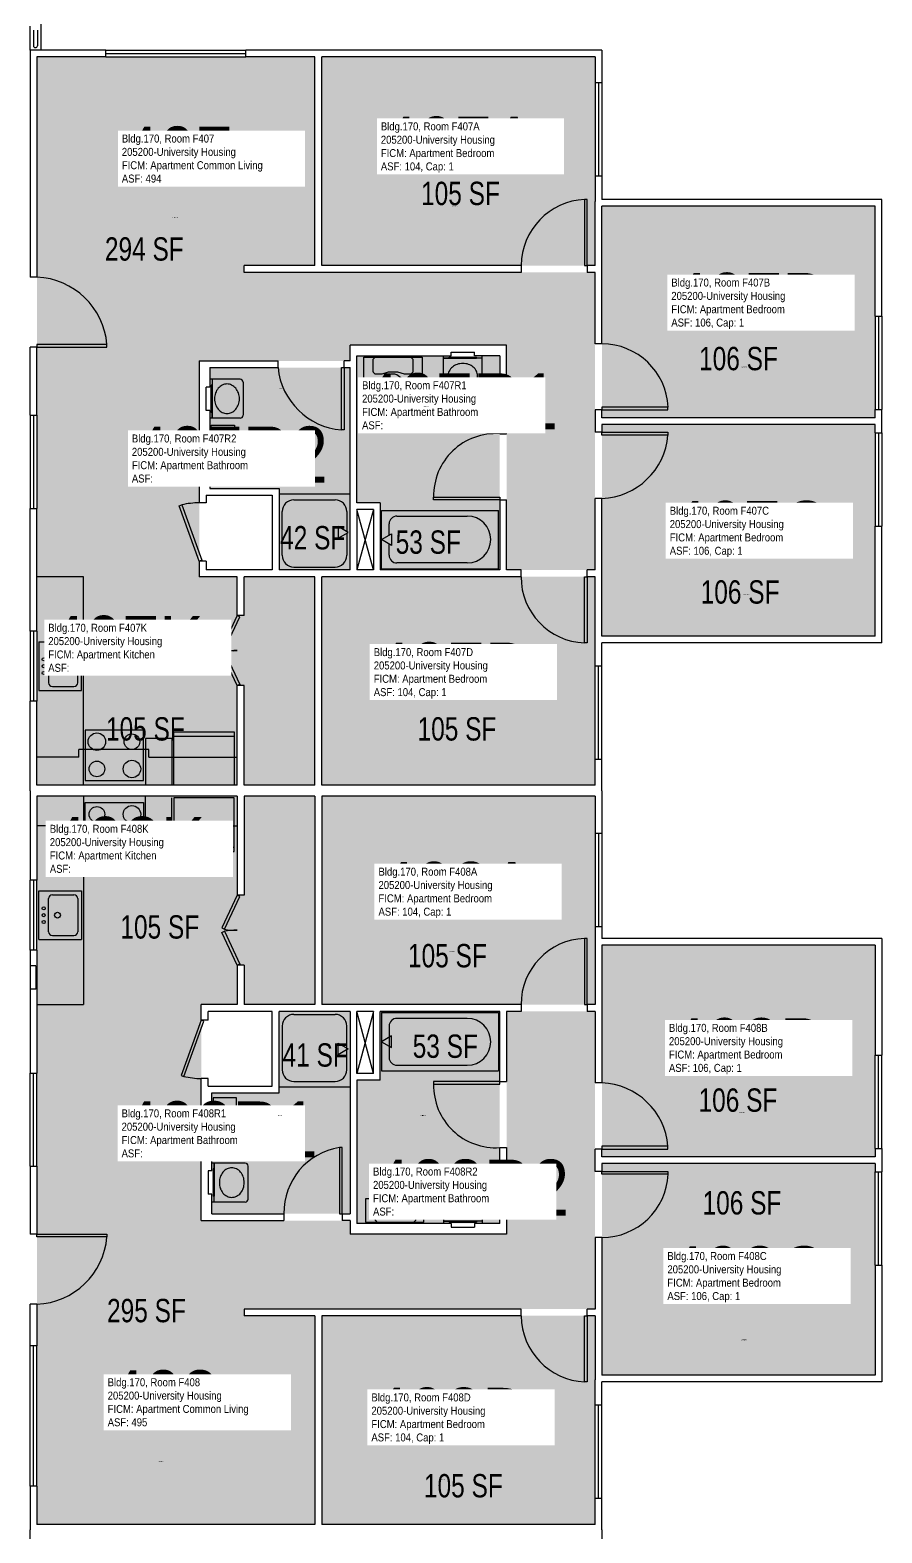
# Model space of a CAD drawing. Header units: inches. Extents: x -98 to 1184, y -183 to 3122.
# Drawn here: x 446 to 884, y 758 to 1531 of the extents above; entities that cross this region are included whole.
import ezdxf
from ezdxf.enums import TextEntityAlignment as Align

# ---------------------------------------------------------------- set-up
doc = ezdxf.new("R2010")
doc.units = ezdxf.units.IN
doc.header["$LTSCALE"] = 10
doc.header["$MEASUREMENT"] = 0
for name, color, linetype in [('A-DOOR', 2, 'CONTINUOUS'), ('A-FLOR', 3, 'CONTINUOUS'), ('A-GLAZ', 1, 'CONTINUOUS'), ('A-IDEN-RNUM', 7, 'CONTINUOUS'), ('A-IDEN-SNUM', 4, 'CONTINUOUS'), ('A-IDEN-VNUM', 4, 'CONTINUOUS'), ('A-WALL', 5, 'CONTINUOUS'), ('AREA-TEXT', 3, 'CONTINUOUS'), ('P-SANR-FIXT', 2, 'CONTINUOUS'), ('Rooms-Category-Color', 7, 'CONTINUOUS'), ('Rooms-College-Color', 7, 'CONTINUOUS'), ('Rooms-Department-Color', 7, 'CONTINUOUS'), ('Rooms-Division-Color', 7, 'CONTINUOUS'), ('Rooms-Information', 7, 'CONTINUOUS')]:
    doc.layers.add(name, color=color, linetype=linetype)
doc.styles.add('CP_AREA', font='arial.ttf', dxfattribs={"height": 15})
doc.styles.add('CP_ROOMSNUMBER', font='arial.ttf', dxfattribs={"height": 1})
doc.styles.add('CP_ROOMVNUMBER', font='arial.ttf', dxfattribs={"width": 0.85, "height": 0.075})

msp = doc.modelspace()

# ---------------------------------------------------------------- hatches: boundary and pattern name
at = {"layer": 'Rooms-Category-Color', "true_color": 0x728ef3}
for points in [[(736.58, 1253.5), (736.58, 1406.5), (556.08, 1406.5), (556.08, 1410), (592.58, 1410), (592.58, 1517.25), (449.58, 1517.25), (449.58, 1250), (533.08, 1250), (533.08, 1361), (610.58, 1361), (610.58, 1369), (691.08, 1369), (691.08, 1253.5)], [(596.08, 1410), (596.08, 1517.25), (736.58, 1517.25), (736.58, 1410)], [(740.08, 1440.5), (740.08, 1331.75), (880.58, 1331.75), (880.58, 1440.5)], [(687.58, 1253.5), (687.58, 1363.5), (614.08, 1363.5), (614.08, 1288), (626.08, 1288), (626.08, 1253.5)], [(610.58, 1253.5), (610.58, 1357.5), (538.58, 1357.5), (538.58, 1295.37), (574.08, 1295.38), (574.08, 1253.5)], [(740.08, 1328.25), (740.08, 1219.5), (880.58, 1219.5), (880.58, 1328.25)], [(592.58, 1142.75), (592.58, 1250), (556.08, 1250), (556.08, 1230), (552.58, 1230), (552.58, 1250), (449.58, 1250), (449.58, 1142.75), (552.58, 1142.75), (552.58, 1194), (556.08, 1194), (556.08, 1142.75)], [(736.58, 1250), (736.58, 1142.75), (596.08, 1142.75), (596.08, 1250)], [(592.58, 1137.25), (592.58, 1030), (556.08, 1030), (556.08, 1050.25), (552.58, 1050.25), (552.58, 1030), (449.58, 1030), (449.58, 1137.25), (552.58, 1137.25), (552.58, 1086.25), (556.08, 1086.25), (556.08, 1137.25)], [(736.59, 1030), (736.59, 1137.25), (596.09, 1137.25), (596.09, 1030)], [(740.09, 951.75), (740.09, 1060.5), (880.59, 1060.5), (880.59, 951.75)], [(736.58, 1026.5), (736.58, 873.5), (556.08, 873.5), (556.08, 870), (592.58, 870), (592.58, 762.75), (449.58, 762.75), (449.58, 1030), (534.08, 1030), (534.08, 919), (610.58, 919), (610.58, 912), (691.08, 912), (691.08, 1026.5)], [(610.58, 1026.5), (610.58, 922.5), (539.58, 922.5), (539.58, 984.62), (574.08, 984.62), (574.08, 1026.5)], [(687.58, 1026.5), (687.58, 917.62), (614.08, 917.5), (614.08, 991.13), (626.08, 991.12), (626.08, 1026.5)], [(740.09, 839.5), (740.09, 948.25), (880.59, 948.25), (880.59, 839.5)], [(596.09, 870), (596.09, 762.75), (736.59, 762.75), (736.59, 870)]]:
    msp.add_hatch(color=171, dxfattribs=at).paths.add_polyline_path(points)
at = {"layer": 'Rooms-College-Color', "true_color": 0xadadad}
for points in [[(736.58, 1253.5), (736.58, 1406.5), (556.08, 1406.5), (556.08, 1410), (592.58, 1410), (592.58, 1517.25), (449.58, 1517.25), (449.58, 1250), (533.08, 1250), (533.08, 1361), (610.58, 1361), (610.58, 1369), (691.08, 1369), (691.08, 1253.5)], [(596.08, 1410), (596.08, 1517.25), (736.58, 1517.25), (736.58, 1410)], [(740.08, 1440.5), (740.08, 1331.75), (880.58, 1331.75), (880.58, 1440.5)], [(687.58, 1253.5), (687.58, 1363.5), (614.08, 1363.5), (614.08, 1288), (626.08, 1288), (626.08, 1253.5)], [(610.58, 1253.5), (610.58, 1357.5), (538.58, 1357.5), (538.58, 1295.37), (574.08, 1295.38), (574.08, 1253.5)], [(740.08, 1328.25), (740.08, 1219.5), (880.58, 1219.5), (880.58, 1328.25)], [(592.58, 1142.75), (592.58, 1250), (556.08, 1250), (556.08, 1230), (552.58, 1230), (552.58, 1250), (449.58, 1250), (449.58, 1142.75), (552.58, 1142.75), (552.58, 1194), (556.08, 1194), (556.08, 1142.75)], [(736.58, 1250), (736.58, 1142.75), (596.08, 1142.75), (596.08, 1250)], [(592.58, 1137.25), (592.58, 1030), (556.08, 1030), (556.08, 1050.25), (552.58, 1050.25), (552.58, 1030), (449.58, 1030), (449.58, 1137.25), (552.58, 1137.25), (552.58, 1086.25), (556.08, 1086.25), (556.08, 1137.25)], [(736.59, 1030), (736.59, 1137.25), (596.09, 1137.25), (596.09, 1030)], [(740.09, 951.75), (740.09, 1060.5), (880.59, 1060.5), (880.59, 951.75)], [(736.58, 1026.5), (736.58, 873.5), (556.08, 873.5), (556.08, 870), (592.58, 870), (592.58, 762.75), (449.58, 762.75), (449.58, 1030), (534.08, 1030), (534.08, 919), (610.58, 919), (610.58, 912), (691.08, 912), (691.08, 1026.5)], [(610.58, 1026.5), (610.58, 922.5), (539.58, 922.5), (539.58, 984.62), (574.08, 984.62), (574.08, 1026.5)], [(687.58, 1026.5), (687.58, 917.62), (614.08, 917.5), (614.08, 991.13), (626.08, 991.12), (626.08, 1026.5)], [(740.09, 839.5), (740.09, 948.25), (880.59, 948.25), (880.59, 839.5)], [(596.09, 870), (596.09, 762.75), (736.59, 762.75), (736.59, 870)]]:
    msp.add_hatch(color=253, dxfattribs=at).paths.add_polyline_path(points)
at = {"layer": 'Rooms-Department-Color', "true_color": 0x604aed}
for points in [[(736.58, 1253.5), (736.58, 1406.5), (556.08, 1406.5), (556.08, 1410), (592.58, 1410), (592.58, 1517.25), (449.58, 1517.25), (449.58, 1250), (533.08, 1250), (533.08, 1361), (610.58, 1361), (610.58, 1369), (691.08, 1369), (691.08, 1253.5)], [(596.08, 1410), (596.08, 1517.25), (736.58, 1517.25), (736.58, 1410)], [(740.08, 1440.5), (740.08, 1331.75), (880.58, 1331.75), (880.58, 1440.5)], [(687.58, 1253.5), (687.58, 1363.5), (614.08, 1363.5), (614.08, 1288), (626.08, 1288), (626.08, 1253.5)], [(610.58, 1253.5), (610.58, 1357.5), (538.58, 1357.5), (538.58, 1295.37), (574.08, 1295.38), (574.08, 1253.5)], [(740.08, 1328.25), (740.08, 1219.5), (880.58, 1219.5), (880.58, 1328.25)], [(592.58, 1142.75), (592.58, 1250), (556.08, 1250), (556.08, 1230), (552.58, 1230), (552.58, 1250), (449.58, 1250), (449.58, 1142.75), (552.58, 1142.75), (552.58, 1194), (556.08, 1194), (556.08, 1142.75)], [(736.58, 1250), (736.58, 1142.75), (596.08, 1142.75), (596.08, 1250)], [(592.58, 1137.25), (592.58, 1030), (556.08, 1030), (556.08, 1050.25), (552.58, 1050.25), (552.58, 1030), (449.58, 1030), (449.58, 1137.25), (552.58, 1137.25), (552.58, 1086.25), (556.08, 1086.25), (556.08, 1137.25)], [(736.59, 1030), (736.59, 1137.25), (596.09, 1137.25), (596.09, 1030)], [(740.09, 951.75), (740.09, 1060.5), (880.59, 1060.5), (880.59, 951.75)], [(736.58, 1026.5), (736.58, 873.5), (556.08, 873.5), (556.08, 870), (592.58, 870), (592.58, 762.75), (449.58, 762.75), (449.58, 1030), (534.08, 1030), (534.08, 919), (610.58, 919), (610.58, 912), (691.08, 912), (691.08, 1026.5)], [(610.58, 1026.5), (610.58, 922.5), (539.58, 922.5), (539.58, 984.62), (574.08, 984.62), (574.08, 1026.5)], [(687.58, 1026.5), (687.58, 917.62), (614.08, 917.5), (614.08, 991.13), (626.08, 991.12), (626.08, 1026.5)], [(740.09, 839.5), (740.09, 948.25), (880.59, 948.25), (880.59, 839.5)], [(596.09, 870), (596.09, 762.75), (736.59, 762.75), (736.59, 870)]]:
    msp.add_hatch(color=173, dxfattribs=at).paths.add_polyline_path(points)
at = {"layer": 'Rooms-Division-Color', "true_color": 0x604aed}
for points in [[(736.58, 1253.5), (736.58, 1406.5), (556.08, 1406.5), (556.08, 1410), (592.58, 1410), (592.58, 1517.25), (449.58, 1517.25), (449.58, 1250), (533.08, 1250), (533.08, 1361), (610.58, 1361), (610.58, 1369), (691.08, 1369), (691.08, 1253.5)], [(596.08, 1410), (596.08, 1517.25), (736.58, 1517.25), (736.58, 1410)], [(740.08, 1440.5), (740.08, 1331.75), (880.58, 1331.75), (880.58, 1440.5)], [(687.58, 1253.5), (687.58, 1363.5), (614.08, 1363.5), (614.08, 1288), (626.08, 1288), (626.08, 1253.5)], [(610.58, 1253.5), (610.58, 1357.5), (538.58, 1357.5), (538.58, 1295.37), (574.08, 1295.38), (574.08, 1253.5)], [(740.08, 1328.25), (740.08, 1219.5), (880.58, 1219.5), (880.58, 1328.25)], [(592.58, 1142.75), (592.58, 1250), (556.08, 1250), (556.08, 1230), (552.58, 1230), (552.58, 1250), (449.58, 1250), (449.58, 1142.75), (552.58, 1142.75), (552.58, 1194), (556.08, 1194), (556.08, 1142.75)], [(736.58, 1250), (736.58, 1142.75), (596.08, 1142.75), (596.08, 1250)], [(592.58, 1137.25), (592.58, 1030), (556.08, 1030), (556.08, 1050.25), (552.58, 1050.25), (552.58, 1030), (449.58, 1030), (449.58, 1137.25), (552.58, 1137.25), (552.58, 1086.25), (556.08, 1086.25), (556.08, 1137.25)], [(736.59, 1030), (736.59, 1137.25), (596.09, 1137.25), (596.09, 1030)], [(740.09, 951.75), (740.09, 1060.5), (880.59, 1060.5), (880.59, 951.75)], [(736.58, 1026.5), (736.58, 873.5), (556.08, 873.5), (556.08, 870), (592.58, 870), (592.58, 762.75), (449.58, 762.75), (449.58, 1030), (534.08, 1030), (534.08, 919), (610.58, 919), (610.58, 912), (691.08, 912), (691.08, 1026.5)], [(610.58, 1026.5), (610.58, 922.5), (539.58, 922.5), (539.58, 984.62), (574.08, 984.62), (574.08, 1026.5)], [(687.58, 1026.5), (687.58, 917.62), (614.08, 917.5), (614.08, 991.13), (626.08, 991.12), (626.08, 1026.5)], [(740.09, 839.5), (740.09, 948.25), (880.59, 948.25), (880.59, 839.5)], [(596.09, 870), (596.09, 762.75), (736.59, 762.75), (736.59, 870)]]:
    msp.add_hatch(color=173, dxfattribs=at).paths.add_polyline_path(points)

# ---------------------------------------------------------------- linework, layer by layer
at = {"layer": 'A-DOOR'}
for p, q in [((731.16, 1444), (731.16, 1410)), ((732.58, 1444), (731.16, 1444)), ((732.58, 1410), (732.58, 1444)), ((731.16, 1410), (732.58, 1410)), ((485.58, 1369.42), (449.58, 1369.42)), ((449.58, 1369.42), (449.58, 1368)), ((449.58, 1368), (485.58, 1368)), ((485.58, 1368), (485.58, 1369.42)), ((606.16, 1325.5), (606.16, 1357.5)), ((606.16, 1357.5), (607.58, 1357.5)), ((607.58, 1357.5), (607.58, 1325.5)), ((774.08, 1337.17), (740.08, 1337.17)), ((740.08, 1337.17), (740.08, 1335.75)), ((774.08, 1335.75), (774.08, 1337.17)), ((740.08, 1335.75), (774.08, 1335.75)), ((607.58, 1325.5), (606.16, 1325.5)), ((740.08, 1324.25), (774.08, 1324.25)), ((740.08, 1322.83), (740.08, 1324.25)), ((774.08, 1322.83), (740.08, 1322.83)), ((774.08, 1324.25), (774.08, 1322.83)), ((653.58, 1290.92), (687.58, 1290.92)), ((653.58, 1289.5), (653.58, 1290.92)), ((687.58, 1290.92), (687.58, 1289.5)), ((522.78, 1286.48), (524.11, 1286.96)), ((533.08, 1258), (522.78, 1286.48)), ((524.11, 1286.96), (534.41, 1258.48)), ((687.58, 1289.5), (653.58, 1289.5)), ((534.41, 1258.48), (533.08, 1258)), ((731.16, 1216), (731.16, 1250)), ((731.16, 1250), (732.58, 1250)), ((732.58, 1250), (732.58, 1216)), ((552.58, 1230), (544.7, 1213.15)), ((545.98, 1212.56), (553.86, 1229.4)), ((553.86, 1229.4), (552.58, 1230)), ((544.7, 1213.15), (545.98, 1212.56)), ((732.58, 1216), (731.16, 1216)), ((544.7, 1210.85), (545.98, 1211.45)), ((552.58, 1194), (544.7, 1210.85)), ((545.98, 1211.45), (553.86, 1194.6)), ((553.86, 1194.6), (552.58, 1194)), ((552.58, 1086.25), (544.7, 1069.4)), ((545.98, 1068.81), (553.86, 1085.65)), ((553.86, 1085.65), (552.58, 1086.25)), ((544.7, 1069.4), (545.98, 1068.81)), ((544.7, 1067.1), (545.98, 1067.7)), ((552.58, 1050.25), (544.7, 1067.1)), ((545.98, 1067.7), (553.86, 1050.85)), ((731.16, 1064), (731.16, 1030)), ((732.58, 1064), (731.16, 1064)), ((732.58, 1030), (732.58, 1064)), ((553.86, 1050.85), (552.58, 1050.25)), ((731.16, 1030), (732.58, 1030)), ((534.08, 1022), (523.78, 993.52)), ((525.11, 993.04), (535.41, 1021.52)), ((535.41, 1021.52), (534.08, 1022)), ((523.78, 993.52), (525.11, 993.04)), ((653.58, 990.5), (653.58, 989.08)), ((687.58, 990.5), (653.58, 990.5)), ((653.58, 989.08), (687.58, 989.08)), ((687.58, 989.08), (687.58, 990.5)), ((605.16, 956.5), (605.16, 922.5)), ((606.58, 956.5), (605.16, 956.5)), ((606.58, 922.5), (606.58, 956.5)), ((774.08, 957.17), (740.08, 957.17)), ((740.08, 957.17), (740.08, 955.75)), ((740.08, 955.75), (774.08, 955.75)), ((774.08, 955.75), (774.08, 957.17)), ((740.08, 944.25), (774.08, 944.25)), ((740.08, 942.83), (740.08, 944.25)), ((774.08, 942.83), (740.08, 942.83)), ((774.08, 944.25), (774.08, 942.83)), ((605.16, 922.5), (606.58, 922.5)), ((449.58, 912), (485.58, 912)), ((449.58, 910.58), (449.58, 912)), ((485.58, 912), (485.58, 910.58)), ((485.58, 910.58), (449.58, 910.58)), ((731.16, 836), (731.16, 870)), ((731.16, 870), (732.58, 870)), ((732.58, 870), (732.58, 836)), ((732.58, 836), (731.16, 836))]:
    msp.add_line(p, q, dxfattribs=at)
for centre, radius, start, end in [((732.96, 1409.67), 34.38, 92.99623, 179.44152), ((448.1, 1366.43), 37.6, 4.55195, 87.74769), ((740.13, 1335.77), 33.98, 2.35506, 90.08269), ((608.96, 1360.94), 35.55, 185.55223, 265.48276), ((685.45, 1291.69), 31.88, 86.17917, 181.38308), ((738.76, 1325.66), 35.43, 272.13458, 355.42767), ((534, 1241.47), 46.56, 91.13665, 102.26972), ((732.34, 1249.75), 33.77, 179.56724, 267.99501), ((551.41, 1237.67), 25.7, 257.79511, 272.60034), ((551.41, 1186.33), 25.7, 87.39966, 102.20489), ((551.41, 1093.92), 25.7, 257.79511, 272.60034), ((551.41, 1042.58), 25.7, 87.39966, 102.20489), ((732.34, 1030.26), 33.77, 92.00499, 180.43276), ((535, 1038.54), 46.56, 257.73028, 268.86335), ((685.45, 988.31), 31.88, 178.61692, 273.82083), ((738.76, 954.34), 35.43, 4.57233, 87.86542), ((610.43, 923.06), 33.85, 98.94866, 180.94473), ((740.13, 944.23), 33.98, 269.91731, 357.64494), ((448.1, 913.57), 37.6, 272.25231, 355.44805), ((732.96, 870.34), 34.38, 180.55848, 267.00377)]:
    msp.add_arc(centre, radius, start, end, dxfattribs=at)
at = {"layer": 'A-FLOR'}
for p, q in [((447.83, 1531.07), (447.83, 1523.04)), ((449.83, 1531.07), (449.83, 1523.04)), ((622.58, 1284.5), (614.08, 1253.5)), ((622.58, 1253.49), (614.08, 1284.5)), ((622.58, 1026.51), (614.08, 994.63)), ((622.58, 994.63), (614.08, 1026.5))]:
    msp.add_line(p, q, dxfattribs=at)
at = {"layer": 'A-FLOR', "extrusion": (-3.53856e-16, -0.000187714, 1)}
msp.add_arc((448.83, 1523.04, -0.29), 1, 180, 0, dxfattribs=at)
at = {"layer": 'A-GLAZ'}
for p, q in [((485.08, 1520.75), (557.08, 1520.75)), ((485.08, 1519), (557.08, 1519)), ((485.08, 1517.25), (557.08, 1517.25)), ((736.58, 1504), (736.58, 1456)), ((738.33, 1504), (738.33, 1456)), ((740.08, 1504), (740.08, 1456)), ((880.58, 1384), (880.58, 1336)), ((882.33, 1384), (882.33, 1336)), ((884.08, 1384), (884.08, 1336)), ((446.08, 1333.13), (446.08, 1285.13)), ((447.83, 1333.13), (447.83, 1285.13)), ((449.58, 1333.13), (449.58, 1285.13)), ((880.58, 1324), (880.58, 1276)), ((882.33, 1324), (882.33, 1276)), ((884.08, 1324), (884.08, 1276)), ((446.08, 1222), (446.08, 1186)), ((447.83, 1222), (447.83, 1186)), ((449.58, 1222), (449.58, 1186)), ((736.58, 1156), (736.58, 1204)), ((738.33, 1156), (738.33, 1204)), ((740.08, 1156), (740.08, 1204)), ((736.58, 1118), (736.58, 1070)), ((738.33, 1118), (738.33, 1070)), ((740.08, 1118), (740.08, 1070)), ((446.08, 1058), (446.08, 1094)), ((448.02, 1058), (448.02, 1094)), ((449.58, 1058), (449.58, 1094)), ((880.58, 956), (880.58, 1004)), ((882.33, 956), (882.33, 1004)), ((884.08, 956), (884.08, 1004)), ((446.08, 947), (446.08, 994.75)), ((447.83, 947), (447.83, 994.75)), ((449.58, 947), (449.58, 994.75)), ((880.58, 896), (880.58, 944)), ((882.33, 896), (882.33, 944)), ((884.08, 896), (884.08, 944)), ((446.08, 782.5), (446.08, 854.5)), ((447.83, 782.5), (447.83, 854.5)), ((449.58, 782.5), (449.58, 854.5)), ((736.58, 776), (736.58, 824)), ((738.33, 776), (738.33, 824)), ((740.08, 776), (740.08, 824))]:
    msp.add_line(p, q, dxfattribs=at)
at = {"layer": 'A-WALL'}
for p, q in [((451.58, 1887), (451.58, 1520.75)), ((446.08, 1520.75), (446.08, 1533.02)), ((485.08, 1520.75), (446.08, 1520.75)), ((446.08, 1520.75), (446.08, 1404)), ((485.08, 1517.25), (449.58, 1517.25)), ((449.58, 1517.25), (449.58, 1404)), ((485.08, 1517.25), (485.08, 1520.75)), ((740.08, 1520.75), (557.08, 1520.75)), ((557.08, 1517.25), (557.08, 1520.75)), ((592.58, 1517.25), (557.08, 1517.25)), ((592.58, 1410), (592.58, 1517.25)), ((736.58, 1517.25), (596.08, 1517.25)), ((596.08, 1410), (596.08, 1517.25)), ((736.58, 1517.25), (736.58, 1504)), ((740.08, 1520.75), (740.08, 1504)), ((740.08, 1504), (736.58, 1504)), ((736.58, 1456), (736.58, 1443)), ((740.08, 1456), (736.58, 1456)), ((740.08, 1456), (740.08, 1444)), ((736.58, 1410), (736.58, 1443)), ((884.08, 1444), (740.08, 1444)), ((880.58, 1440.5), (740.08, 1440.5)), ((740.08, 1369.75), (740.08, 1440.5)), ((880.58, 1384), (880.58, 1440.5)), ((884.08, 1384), (884.08, 1444)), ((592.58, 1410), (556.08, 1410)), ((556.08, 1406.5), (556.08, 1410)), ((698.58, 1406.5), (556.08, 1406.5)), ((698.58, 1410), (596.08, 1410)), ((698.58, 1410), (698.58, 1406.5)), ((736.58, 1410), (732.58, 1410)), ((732.58, 1410), (732.58, 1406.5)), ((736.58, 1406.5), (732.58, 1406.5)), ((736.58, 1369.75), (736.58, 1406.5)), ((449.58, 1404), (446.08, 1404)), ((880.58, 1384), (884.08, 1384)), ((449.58, 1368), (446.08, 1368)), ((446.08, 1333.13), (446.08, 1368)), ((449.58, 1333.13), (449.58, 1368)), ((610.58, 1361), (610.58, 1369)), ((691.08, 1369), (610.58, 1369)), ((691.08, 1323.5), (691.08, 1369)), ((740.08, 1369.75), (736.58, 1369.75)), ((533.08, 1361), (533.08, 1288)), ((533.08, 1361), (573.58, 1361)), ((573.58, 1357.5), (573.58, 1361)), ((610.58, 1361), (607.58, 1361)), ((607.58, 1357.5), (607.58, 1361)), ((614.08, 1363.5), (662.58, 1363.5)), ((614.08, 1288), (614.08, 1363.5)), ((662.58, 1363.5), (662.58, 1365.5)), ((662.58, 1365.5), (674.58, 1365.5)), ((674.58, 1363.5), (674.58, 1365.5)), ((687.58, 1363.5), (674.58, 1363.5)), ((687.58, 1363.5), (687.58, 1323.5)), ((538.58, 1357.5), (538.58, 1347.5)), ((538.58, 1357.5), (573.58, 1357.5)), ((607.58, 1357.5), (610.58, 1357.5)), ((610.58, 1253.5), (610.58, 1357.5)), ((538.58, 1347.5), (536.58, 1347.5)), ((536.58, 1335.5), (536.58, 1347.5)), ((446.08, 1333.13), (449.58, 1333.13)), ((538.58, 1335.5), (536.58, 1335.5)), ((538.58, 1335.5), (538.58, 1295.38)), ((740.08, 1335.75), (736.58, 1335.75)), ((736.58, 1335.75), (736.58, 1324.25)), ((740.08, 1331.75), (740.08, 1335.75)), ((880.58, 1331.75), (740.08, 1331.75)), ((880.58, 1331.75), (880.58, 1336)), ((880.58, 1336), (884.08, 1336)), ((884.08, 1324), (884.08, 1336)), ((687.58, 1323.5), (691.08, 1323.5)), ((740.08, 1324.25), (736.58, 1324.25)), ((740.08, 1328.25), (740.08, 1324.25)), ((880.58, 1328.25), (740.08, 1328.25)), ((880.58, 1324), (880.58, 1328.25)), ((880.58, 1324), (884.08, 1324)), ((536.58, 1291.88), (536.58, 1288)), ((536.58, 1291.88), (570.58, 1291.88)), ((538.58, 1295.38), (574.08, 1295.38)), ((570.58, 1291.88), (570.58, 1253.5)), ((574.08, 1295.38), (574.08, 1253.5)), ((446.08, 1285.13), (449.58, 1285.13)), ((446.08, 1222), (446.08, 1285.13)), ((449.58, 1250), (449.58, 1285.13)), ((536.58, 1288), (533.08, 1288)), ((626.08, 1288), (614.08, 1288)), ((622.58, 1284.5), (614.08, 1284.5)), ((614.08, 1284.5), (614.08, 1253.5)), ((622.58, 1284.5), (622.58, 1253.5)), ((626.08, 1288), (626.08, 1253.5)), ((687.58, 1289.5), (691.08, 1289.5)), ((687.58, 1289.5), (687.58, 1253.5)), ((691.08, 1253.5), (691.08, 1289.5)), ((740.08, 1290.25), (736.58, 1290.25)), ((736.58, 1253.5), (736.58, 1290.25)), ((740.08, 1219.5), (740.08, 1290.25)), ((880.58, 1219.5), (880.58, 1276)), ((880.58, 1276), (884.08, 1276)), ((884.08, 1216), (884.08, 1276)), ((533.08, 1258), (533.08, 1250)), ((536.58, 1258), (533.08, 1258)), ((536.58, 1258), (536.58, 1253.5)), ((570.58, 1253.5), (536.58, 1253.5)), ((610.58, 1253.5), (574.08, 1253.5)), ((622.58, 1253.5), (614.08, 1253.5)), ((687.58, 1253.5), (626.08, 1253.5)), ((698.58, 1253.5), (691.08, 1253.5)), ((698.58, 1250), (698.58, 1253.5)), ((732.58, 1250), (732.58, 1253.5)), ((736.58, 1253.5), (732.58, 1253.5)), ((451.58, 1250), (449.58, 1250)), ((449.58, 1222), (449.58, 1250)), ((552.58, 1250), (533.08, 1250)), ((552.58, 1230), (552.58, 1250)), ((592.58, 1250), (556.08, 1250)), ((556.08, 1230), (556.08, 1250)), ((592.58, 1142.75), (592.58, 1250)), ((596.08, 1142.75), (596.08, 1250)), ((698.58, 1250), (596.08, 1250)), ((736.58, 1250), (732.58, 1250)), ((736.58, 1215), (736.58, 1250)), ((556.08, 1230), (552.58, 1230)), ((449.58, 1222), (446.08, 1222)), ((736.58, 1204), (736.58, 1217)), ((880.58, 1219.5), (740.08, 1219.5)), ((740.08, 1204), (740.08, 1216)), ((884.08, 1216), (740.08, 1216)), ((740.08, 1204), (736.58, 1204)), ((556.08, 1194), (552.58, 1194)), ((552.58, 1142.75), (552.58, 1194)), ((556.08, 1142.75), (556.08, 1194)), ((449.58, 1186), (446.08, 1186)), ((446.08, 1140), (446.08, 1186)), ((449.58, 1142.75), (449.58, 1186)), ((740.08, 1156), (736.58, 1156)), ((736.58, 1142.75), (736.58, 1156)), ((740.08, 1140), (740.08, 1156)), ((446.08, 1140), (446.08, 1094)), ((552.58, 1142.75), (449.58, 1142.75)), ((552.58, 1137.25), (449.58, 1137.25)), ((449.58, 1137.25), (449.58, 1094)), ((552.58, 1137.25), (552.58, 1086.25)), ((592.58, 1142.75), (556.08, 1142.75)), ((592.58, 1137.25), (556.08, 1137.25)), ((556.08, 1137.25), (556.08, 1086.25)), ((592.58, 1137.25), (592.58, 1030)), ((736.58, 1142.75), (596.08, 1142.75)), ((736.58, 1137.25), (596.08, 1137.25)), ((596.08, 1137.25), (596.08, 1030)), ((736.58, 1137.25), (736.58, 1118)), ((740.08, 1140), (740.08, 1118)), ((740.08, 1118), (736.58, 1118)), ((449.58, 1094), (446.08, 1094)), ((556.08, 1086.25), (552.58, 1086.25)), ((736.58, 1070), (736.58, 1065)), ((740.08, 1070), (736.58, 1070)), ((740.08, 1070), (740.08, 1064)), ((736.58, 1065), (736.58, 1030)), ((884.08, 1064), (740.08, 1064)), ((880.58, 1060.5), (740.08, 1060.5)), ((740.08, 1060.5), (740.08, 989.75)), ((880.58, 1060.5), (880.58, 1004)), ((884.08, 1064), (884.08, 1004)), ((449.58, 1058), (446.08, 1058)), ((446.08, 1058), (446.08, 1050)), ((449.58, 1058), (449.58, 1030)), ((446.08, 1050), (446.08, 1038)), ((449.08, 1050), (446.08, 1050)), ((449.08, 1050), (449.08, 1038)), ((556.08, 1050.25), (552.58, 1050.25)), ((552.58, 1050.25), (552.58, 1030)), ((556.08, 1050.25), (556.08, 1030)), ((446.08, 1038), (446.08, 994.75)), ((449.08, 1038), (446.08, 1038)), ((449.58, 1030), (449.58, 994.75)), ((534.08, 1022), (534.08, 1030)), ((552.58, 1030), (534.08, 1030)), ((592.58, 1030), (556.08, 1030)), ((698.58, 1030), (596.08, 1030)), ((698.58, 1030), (698.58, 1026.5)), ((732.58, 1030), (732.58, 1026.5)), ((736.58, 1030), (732.58, 1030)), ((537.58, 1022), (534.08, 1022)), ((537.58, 1022), (537.58, 1026.5)), ((570.58, 1026.5), (537.58, 1026.5)), ((570.58, 988.13), (570.58, 1026.5)), ((574.08, 984.63), (574.08, 1026.5)), ((610.58, 1026.5), (574.08, 1026.5)), ((610.58, 1026.5), (610.58, 922.5)), ((614.08, 994.63), (614.08, 1026.5)), ((622.58, 1026.5), (614.08, 1026.5)), ((622.58, 994.63), (622.58, 1026.5)), ((626.08, 991.13), (626.08, 1026.5)), ((687.58, 1026.5), (626.08, 1026.5)), ((687.58, 990.5), (687.58, 1026.5)), ((691.08, 1026.5), (691.08, 990.5)), ((698.58, 1026.5), (691.08, 1026.5)), ((736.58, 1026.5), (732.58, 1026.5)), ((736.58, 1026.5), (736.58, 989.75)), ((880.58, 1004), (884.08, 1004)), ((446.08, 994.75), (449.58, 994.75)), ((534.08, 919), (534.08, 992)), ((537.58, 992), (534.08, 992)), ((537.58, 988.13), (537.58, 992)), ((622.58, 994.63), (614.08, 994.63)), ((626.08, 991.13), (614.08, 991.13)), ((614.08, 991.13), (614.08, 917.5)), ((687.58, 990.5), (691.08, 990.5)), ((740.08, 989.75), (736.58, 989.75)), ((537.58, 988.13), (570.58, 988.13)), ((539.58, 944.5), (539.58, 984.63)), ((539.58, 984.63), (574.08, 984.63)), ((687.58, 956.5), (691.08, 956.5)), ((687.58, 917.5), (687.58, 956.5)), ((691.08, 956.5), (691.08, 912)), ((740.08, 955.75), (736.58, 955.75)), ((736.58, 944.25), (736.58, 955.75)), ((740.08, 951.75), (740.08, 955.75)), ((880.58, 951.75), (740.08, 951.75)), ((880.58, 956), (880.58, 951.75)), ((880.58, 956), (884.08, 956)), ((884.08, 956), (884.08, 944)), ((446.08, 947), (449.58, 947)), ((446.08, 947), (446.08, 912)), ((449.58, 947), (449.58, 912)), ((537.58, 944.5), (537.58, 932.5)), ((539.58, 944.5), (537.58, 944.5)), ((740.08, 944.25), (736.58, 944.25)), ((740.08, 948.25), (740.08, 944.25)), ((880.58, 948.25), (740.08, 948.25)), ((880.58, 948.25), (880.58, 944)), ((880.58, 944), (884.08, 944)), ((539.58, 932.5), (537.58, 932.5)), ((539.58, 922.5), (539.58, 932.5)), ((539.58, 922.5), (576.58, 922.5)), ((576.58, 922.5), (576.58, 919)), ((606.58, 922.5), (606.58, 919)), ((606.58, 922.5), (610.58, 922.5)), ((449.58, 912), (446.08, 912)), ((534.08, 919), (576.58, 919)), ((610.58, 919), (606.58, 919)), ((610.58, 919), (610.58, 912)), ((691.08, 912), (610.58, 912)), ((662.58, 917.5), (614.08, 917.5)), ((662.58, 917.5), (662.58, 915.5)), ((662.58, 915.5), (674.58, 915.5)), ((687.58, 917.5), (674.58, 917.5)), ((674.58, 917.5), (674.58, 915.5)), ((740.08, 910.25), (736.58, 910.25)), ((736.58, 910.25), (736.58, 873.5)), ((740.08, 910.25), (740.08, 839.5)), ((880.58, 896), (880.58, 839.5)), ((880.58, 896), (884.08, 896)), ((884.08, 896), (884.08, 836)), ((446.08, 854.5), (446.08, 876)), ((449.58, 876), (446.08, 876)), ((449.58, 876), (449.58, 854.5)), ((556.08, 873.5), (556.08, 870)), ((698.58, 873.5), (556.08, 873.5)), ((698.58, 870), (698.58, 873.5)), ((736.58, 873.5), (732.58, 873.5)), ((732.58, 870), (732.58, 873.5)), ((592.58, 870), (556.08, 870)), ((592.58, 870), (592.58, 762.75)), ((596.08, 870), (596.08, 762.75)), ((698.58, 870), (596.08, 870)), ((736.58, 870), (732.58, 870)), ((736.58, 870), (736.58, 837)), ((449.58, 854.5), (446.08, 854.5)), ((736.58, 824), (736.58, 837)), ((880.58, 839.5), (740.08, 839.5)), ((740.08, 824), (740.08, 836)), ((884.08, 836), (740.08, 836)), ((740.08, 824), (736.58, 824)), ((446.08, 782.5), (446.08, 760)), ((449.58, 782.5), (446.08, 782.5)), ((449.58, 782.5), (449.58, 762.75)), ((736.58, 762.75), (736.58, 776)), ((740.08, 776), (736.58, 776)), ((740.08, 760), (740.08, 776)), ((446.08, 737.5), (446.08, 760)), ((592.58, 762.75), (449.58, 762.75)), ((736.58, 762.75), (596.08, 762.75)), ((740.08, 760), (740.08, 744))]:
    msp.add_line(p, q, dxfattribs=at)
at = {"layer": 'P-SANR-FIXT'}
for p, q in [((617.7, 1362.88), (647.7, 1362.88)), ((617.7, 1350.88), (617.7, 1362.88)), ((622.52, 1361.91), (623.49, 1362.88)), ((622.52, 1355.28), (622.52, 1361.91)), ((623.49, 1362.88), (641.92, 1362.88)), ((641.92, 1362.88), (642.89, 1361.91)), ((642.89, 1361.91), (642.89, 1355.12)), ((647.7, 1362.88), (647.7, 1350.88)), ((658.58, 1346.38), (658.58, 1363.5)), ((678.58, 1362.38), (658.58, 1362.38)), ((658.58, 1362.38), (675.58, 1362.38)), ((661.58, 1362.38), (661.58, 1362.88)), ((661.58, 1362.88), (675.58, 1362.88)), ((675.58, 1362.38), (675.58, 1362.88)), ((678.58, 1346.38), (678.58, 1363.5)), ((623.49, 1354.15), (622.64, 1355)), ((626.88, 1354.15), (623.49, 1354.15)), ((630.28, 1355.12), (626.88, 1354.15)), ((635.13, 1355.12), (630.28, 1355.12)), ((638.52, 1354.15), (635.13, 1355.12)), ((641.75, 1354.15), (638.52, 1354.15)), ((642.89, 1355.12), (642.04, 1354.27)), ((554.08, 1351.5), (538.58, 1351.5)), ((539.2, 1334.5), (539.2, 1348.5)), ((539.7, 1348.5), (539.2, 1348.5)), ((539.7, 1351.5), (539.7, 1331.5)), ((539.7, 1331.5), (539.7, 1348.5)), ((555.58, 1350), (555.58, 1333)), ((647.7, 1350.88), (617.7, 1350.88)), ((677.08, 1344.88), (660.08, 1344.88)), ((554.08, 1331.5), (538.58, 1331.5)), ((539.7, 1334.5), (539.2, 1334.5)), ((539.18, 1328), (551.18, 1328)), ((539.18, 1298), (539.18, 1328)), ((539.18, 1322.5), (540.18, 1323.5)), ((539.18, 1303.5), (539.18, 1322.5)), ((540.18, 1323.5), (547.18, 1323.5)), ((547.18, 1323.5), (548.06, 1322.62)), ((548.18, 1322.33), (548.18, 1319)), ((551.18, 1328), (551.18, 1298)), ((548.18, 1319), (547.18, 1315.5)), ((547.18, 1315.5), (547.18, 1310.56)), ((547.2, 1310.44), (548.18, 1307)), ((548.18, 1307), (548.18, 1303.5)), ((540.18, 1302.5), (539.18, 1303.5)), ((547.18, 1302.5), (540.18, 1302.5)), ((548.18, 1303.5), (547.18, 1302.5)), ((551.18, 1298), (539.18, 1298)), ((610.58, 1292.38), (574.08, 1292.38)), ((575.74, 1261), (575.74, 1283.5)), ((581.74, 1289.5), (602.92, 1289.5)), ((608.92, 1283.5), (608.92, 1273.19)), ((626.7, 1254.13), (626.7, 1284.13)), ((626.7, 1284.13), (686.95, 1284.13)), ((686.95, 1254.13), (686.95, 1284.13)), ((609.68, 1272.75), (604.49, 1275.75)), ((604.49, 1275.75), (604.49, 1269.75)), ((630.72, 1271.45), (630.72, 1277.16)), ((634.74, 1281.18), (670.89, 1281.18)), ((604.49, 1269.75), (609.68, 1272.75)), ((608.92, 1272.31), (608.92, 1261)), ((626.7, 1269.13), (631.9, 1272.13)), ((631.9, 1266.13), (626.7, 1269.13)), ((631.9, 1272.13), (631.9, 1266.13)), ((630.72, 1261.09), (630.72, 1266.81)), ((581.74, 1255), (602.92, 1255)), ((626.7, 1254.13), (686.95, 1254.13)), ((670.89, 1257.08), (634.74, 1257.08)), ((473.58, 1250), (449.58, 1250)), ((473.58, 1142.75), (473.58, 1250)), ((450.58, 1216.5), (450.58, 1191.5)), ((450.58, 1216.5), (472.58, 1216.5)), ((457.58, 1214.5), (468.58, 1214.5)), ((472.58, 1191.5), (472.58, 1216.5)), ((455.58, 1212.5), (455.58, 1195.5)), ((470.58, 1195.5), (470.58, 1212.5)), ((450.58, 1191.5), (472.58, 1191.5)), ((457.58, 1193.5), (468.58, 1193.5)), ((504.45, 1171.17), (474.45, 1171.17)), ((474.45, 1171.17), (474.45, 1145.17)), ((504.45, 1145.17), (504.45, 1171.17)), ((519.95, 1142.75), (519.95, 1170.25)), ((519.95, 1170.25), (550.95, 1170.25)), ((519.95, 1168), (550.95, 1168)), ((550.95, 1170.25), (550.95, 1142.75)), ((471.21, 1157.17), (471.21, 1161.17)), ((507.21, 1161.17), (471.21, 1161.17)), ((518.95, 1166.75), (505.45, 1166.75)), ((505.45, 1166.75), (505.45, 1142.75)), ((507.21, 1157.17), (507.21, 1161.17)), ((518.95, 1166.75), (518.95, 1142.75)), ((471.21, 1157.17), (449.58, 1157.17)), ((507.21, 1157.17), (552.58, 1157.17)), ((474.45, 1145.17), (504.45, 1145.17)), ((473.58, 1137.25), (473.58, 1030)), ((505.45, 1112.25), (505.45, 1137.25)), ((518.95, 1112.25), (518.95, 1136.25)), ((550.95, 1142.75), (519.95, 1142.75)), ((519.95, 1136.25), (519.95, 1108.75)), ((550.95, 1136.25), (519.95, 1136.25)), ((550.95, 1108.75), (550.95, 1136.25)), ((474.45, 1107.84), (474.45, 1133.84)), ((474.45, 1133.84), (504.45, 1133.84)), ((504.45, 1133.84), (504.45, 1107.84)), ((471.21, 1121.84), (449.58, 1121.84)), ((471.21, 1121.84), (471.21, 1117.84)), ((507.21, 1121.84), (507.21, 1117.84)), ((507.21, 1121.84), (552.58, 1121.84)), ((507.21, 1117.84), (471.21, 1117.84)), ((504.45, 1107.84), (474.45, 1107.84)), ((518.95, 1112.25), (505.45, 1112.25)), ((519.95, 1111), (550.95, 1111)), ((519.95, 1108.75), (550.95, 1108.75)), ((450.58, 1063.5), (450.58, 1088.5)), ((450.58, 1088.5), (472.58, 1088.5)), ((455.58, 1067.5), (455.58, 1084.5)), ((457.58, 1086.5), (468.58, 1086.5)), ((470.58, 1084.5), (470.58, 1067.5)), ((472.58, 1088.5), (472.58, 1063.5)), ((450.58, 1063.5), (472.58, 1063.5)), ((457.58, 1065.5), (468.58, 1065.5)), ((449.58, 1030), (473.58, 1030)), ((581.74, 1025), (602.92, 1025)), ((626.7, 1025.88), (626.7, 995.88)), ((626.7, 1025.88), (686.95, 1025.88)), ((670.89, 1022.93), (634.74, 1022.93)), ((686.95, 1025.88), (686.95, 995.88)), ((575.74, 1019), (575.74, 996.5)), ((608.92, 996.5), (608.92, 1019)), ((631.9, 1013.88), (626.7, 1010.88)), ((630.72, 1018.91), (630.72, 1002.84)), ((631.9, 1007.88), (631.9, 1013.88)), ((604.49, 1010.25), (609.68, 1007.25)), ((604.49, 1004.25), (604.49, 1010.25)), ((609.68, 1007.25), (604.49, 1004.25)), ((626.7, 1010.88), (631.9, 1007.88)), ((634.74, 998.83), (670.89, 998.83)), ((581.74, 990.5), (602.92, 990.5)), ((626.7, 995.88), (686.95, 995.88)), ((540.18, 982), (540.18, 952)), ((552.18, 982), (540.18, 982)), ((552.18, 952), (552.18, 982)), ((610.58, 987.63), (574.08, 987.63)), ((541.18, 977.5), (540.18, 976.5)), ((540.18, 976.5), (540.18, 957.5)), ((548.18, 977.5), (541.18, 977.5)), ((549.18, 976.5), (548.18, 977.5)), ((549.18, 973), (549.18, 976.5)), ((548.18, 964.5), (548.18, 969.44)), ((548.2, 969.56), (549.18, 973)), ((549.18, 961), (548.18, 964.5)), ((549.18, 957.67), (549.18, 961)), ((540.18, 957.5), (541.18, 956.5)), ((540.18, 952), (552.18, 952)), ((541.18, 956.5), (548.18, 956.5)), ((548.18, 956.5), (549.06, 957.38)), ((556.7, 948.5), (539.58, 948.5)), ((540.2, 945.5), (540.2, 931.5)), ((540.7, 945.5), (540.2, 945.5)), ((540.7, 928.5), (540.7, 948.5)), ((540.7, 948.5), (540.7, 931.5)), ((558.2, 930), (558.2, 947)), ((677.08, 936.13), (660.08, 936.13)), ((556.7, 928.5), (539.58, 928.5)), ((540.7, 931.5), (540.2, 931.5)), ((648.58, 930.13), (618.58, 930.13)), ((618.58, 930.13), (618.58, 918.13)), ((648.58, 918.13), (648.58, 930.13)), ((658.58, 934.63), (658.58, 917.5)), ((678.58, 934.63), (678.58, 917.5)), ((623.45, 925.95), (623.45, 919.13)), ((624.45, 927.13), (623.58, 926.25)), ((627.95, 927.13), (624.45, 927.13)), ((631.4, 926.14), (627.95, 927.13)), ((636.4, 926.13), (631.51, 926.13)), ((639.95, 927.13), (636.51, 926.14)), ((643.28, 927.13), (639.95, 927.13)), ((644.45, 926.13), (643.58, 927)), ((644.45, 919.13), (644.45, 926.13)), ((618.58, 918.13), (648.58, 918.13)), ((623.45, 919.13), (624.45, 918.13)), ((624.45, 918.13), (643.45, 918.13)), ((643.45, 918.13), (644.45, 919.13)), ((678.58, 918.63), (658.58, 918.63)), ((658.58, 918.63), (675.58, 918.63)), ((661.58, 918.63), (661.58, 918.13)), ((661.58, 918.13), (675.58, 918.13)), ((675.58, 918.63), (675.58, 918.13))]:
    msp.add_line(p, q, dxfattribs=at)
for centre, radius in [((453.08, 1207.5), 0.791), ((460.2, 1204), 1.5), ((453.08, 1204), 0.791), ((453.08, 1200.5), 0.791), ((480.45, 1165.17), 4.5), ((498.45, 1165.17), 4), ((480.45, 1151.17), 4), ((498.45, 1151.17), 4.5), ((480.45, 1127.84), 4), ((498.45, 1127.84), 4.5), ((480.45, 1113.84), 4.5), ((498.45, 1113.84), 4), ((453.08, 1079.5), 0.791), ((453.08, 1076), 0.791), ((460.2, 1076), 1.5), ((453.08, 1072.5), 0.791)]:
    msp.add_circle(centre, radius, dxfattribs=at)
for centre, radius, start, end in [((622.93, 1355.28), 0.406, 180, 225), ((634.58, 1346.25), 8.42, 116.70119, 140.52754), ((632.33, 1350.73), 3.41, 83.67156, 116.6954), ((633.08, 1350.73), 3.41, 63.3046, 96.32844), ((630.83, 1346.25), 8.42, 39.47246, 63.29881), ((641.75, 1354.55), 0.406, 270, 315), ((666.4, 1353.28), 5.42, 153.80841, 180), ((666.4, 1353.28), 5.42, 180, 206.19159), ((667.45, 1352.76), 6.59, 130.10091, 153.80841), ((668.14, 1351.95), 7.65, 109.22936, 130.10091), ((668.58, 1350.67), 9, 90, 109.22936), ((668.58, 1350.67), 9, 70.77064, 90), ((669.02, 1351.95), 7.65, 49.89909, 70.77064), ((669.71, 1352.76), 6.59, 26.19159, 49.89909), ((670.76, 1353.28), 5.42, 0, 26.19159), ((670.76, 1353.28), 5.42, 333.80841, 0), ((548.65, 1341.95), 7.65, 139.89909, 160.77064), ((547.84, 1342.63), 6.59, 116.19159, 139.89909), ((547.32, 1343.68), 5.42, 90, 116.19159), ((547.32, 1343.68), 5.42, 63.80841, 90), ((546.8, 1342.63), 6.59, 40.10091, 63.80841), ((545.99, 1341.95), 7.65, 19.22936, 40.10091), ((554.08, 1350), 1.5, 0, 90), ((633.01, 1345.22), 7.33, 175.79837, 201.03834), ((631.9, 1345.75), 6.19, 153.74869, 179.9158), ((635.77, 1345.27), 9.96, 140.52754, 161.16462), ((629.64, 1345.27), 9.96, 18.83538, 39.47246), ((633.51, 1345.75), 6.19, 0.0842, 26.25131), ((632.39, 1345.22), 7.33, 338.96166, 4.20163), ((660.08, 1346.38), 1.5, 180, 270), ((667.45, 1353.79), 6.59, 206.19159, 229.89909), ((668.14, 1354.61), 7.65, 229.89909, 250.77064), ((668.58, 1355.88), 9, 250.77064, 270), ((668.58, 1355.88), 9, 270, 289.22936), ((669.02, 1354.61), 7.65, 289.22936, 310.10091), ((669.71, 1353.79), 6.59, 310.10091, 333.80841), ((677.08, 1346.38), 1.5, 270, 0), ((549.92, 1341.5), 9, 160.77064, 180), ((549.92, 1341.5), 9, 180, 199.22936), ((548.65, 1341.06), 7.65, 199.22936, 220.10091), ((545.99, 1341.06), 7.65, 319.89909, 340.77064), ((544.72, 1341.5), 9, 0, 19.22936), ((544.72, 1341.5), 9, 340.77064, 0), ((636.52, 1346.12), 10.93, 198.83538, 219.47246), ((634.58, 1344.52), 8.42, 219.47246, 243.29881), ((632.61, 1340.03), 3.53, 239.07532, 271.53812), ((632.8, 1340.03), 3.53, 268.46188, 300.92468), ((630.83, 1344.52), 8.42, 296.70119, 320.52754), ((628.89, 1346.12), 10.93, 320.52754, 341.16462), ((547.84, 1340.37), 6.59, 220.10091, 243.80841), ((547.32, 1339.32), 5.42, 243.80841, 270), ((547.32, 1339.32), 5.42, 270, 296.19159), ((546.8, 1340.37), 6.59, 296.19159, 319.89909), ((554.08, 1333), 1.5, 270, 0), ((547.76, 1322.33), 0.418, 0, 45), ((555.02, 1313), 6.3, 153.29881, 180), ((556.43, 1312.29), 7.89, 129.47246, 153.29881), ((557.35, 1311.18), 9.33, 108.83538, 129.47246), ((557.95, 1309.42), 11.18, 90, 108.83538), ((557.95, 1309.42), 11.18, 71.16462, 90), ((558.54, 1311.18), 9.33, 50.52754, 71.16462), ((559.46, 1312.29), 7.89, 26.70119, 50.52754), ((560.88, 1313), 6.3, 0, 26.70119), ((547.6, 1310.56), 0.418, 180, 195.9454), ((555.02, 1313), 6.3, 180, 206.70119), ((556.43, 1313.71), 7.89, 206.70119, 230.52754), ((557.35, 1314.83), 9.33, 230.52754, 251.16462), ((557.95, 1316.58), 11.18, 251.16462, 270), ((557.96, 1315.53), 10.24, 288.83538, 309.47246), ((559.46, 1313.71), 7.89, 309.47246, 333.29881), ((560.88, 1313), 6.3, 333.29881, 0), ((558.51, 1313.93), 8.55, 266.22456, 288.83538), ((581.74, 1283.5), 6, 90, 180), ((602.92, 1283.5), 6, 0, 90), ((634.74, 1277.16), 4.02, 90, 180), ((670.89, 1269.13), 12.05, 270, 90), ((581.74, 1261), 6, 180, 270), ((602.92, 1261), 6, 270, 0), ((634.74, 1261.09), 4.02, 180, 270), ((457.58, 1212.5), 2, 90, 180), ((468.58, 1212.5), 2, 0, 90), ((457.58, 1195.5), 2, 180, 270), ((468.58, 1195.5), 2, 270, 0), ((457.58, 1084.5), 2, 90, 180), ((468.58, 1084.5), 2, 0, 90), ((457.58, 1067.5), 2, 180, 270), ((468.58, 1067.5), 2, 270, 0), ((581.74, 1019), 6, 90, 180), ((602.92, 1019), 6, 0, 90), ((634.74, 1018.91), 4.02, 90, 180), ((670.89, 1010.88), 12.05, 270, 90), ((634.74, 1002.84), 4.02, 180, 270), ((581.74, 996.5), 6, 180, 270), ((602.92, 996.5), 6, 270, 0), ((558.35, 965.18), 9.33, 108.83538, 129.47246), ((558.95, 963.42), 11.18, 90, 108.83538), ((559.51, 966.07), 8.55, 71.16462, 93.77544), ((558.96, 964.47), 10.24, 50.52754, 71.16462), ((548.6, 969.44), 0.418, 164.0546, 180), ((556.02, 967), 6.3, 153.29881, 180), ((556.02, 967), 6.3, 180, 206.70119), ((557.43, 966.29), 7.89, 129.47246, 153.29881), ((560.46, 966.29), 7.89, 26.70119, 50.52754), ((561.88, 967), 6.3, 0, 26.70119), ((561.88, 967), 6.3, 333.29881, 0), ((557.43, 967.71), 7.89, 206.70119, 230.52754), ((558.35, 968.83), 9.33, 230.52754, 251.16462), ((558.95, 970.58), 11.18, 251.16462, 270), ((558.95, 970.58), 11.18, 270, 288.83538), ((559.54, 968.83), 9.33, 288.83538, 309.47246), ((560.46, 967.71), 7.89, 309.47246, 333.29881), ((548.76, 957.67), 0.418, 315, 0), ((551.13, 938.95), 7.65, 139.89909, 160.77064), ((550.32, 939.63), 6.59, 116.19159, 139.89909), ((549.8, 940.68), 5.42, 90, 116.19159), ((549.8, 940.68), 5.42, 63.80841, 90), ((549.29, 939.63), 6.59, 40.10091, 63.80841), ((548.48, 938.95), 7.65, 19.22936, 40.10091), ((556.7, 947), 1.5, 0, 90), ((636.49, 936.91), 10.24, 140.52754, 161.16462), ((634.67, 938.41), 7.89, 116.70119, 140.52754), ((633.95, 939.82), 6.3, 90, 116.70119), ((633.95, 939.82), 6.3, 63.29881, 90), ((633.24, 938.41), 7.89, 39.47246, 63.29881), ((632.13, 937.49), 9.33, 18.83538, 39.47246), ((552.41, 938.5), 9, 160.77064, 180), ((552.41, 938.5), 9, 180, 199.22936), ((551.13, 938.06), 7.65, 199.22936, 220.10091), ((548.48, 938.06), 7.65, 319.89909, 340.77064), ((547.2, 938.5), 9, 0, 19.22936), ((547.2, 938.5), 9, 340.77064, 0), ((634.88, 937.46), 8.55, 161.16462, 183.77544), ((637.53, 936.89), 11.18, 180, 198.83538), ((630.38, 936.89), 11.18, 0, 18.83538), ((630.38, 936.89), 11.18, 341.16462, 0), ((660.08, 934.63), 1.5, 90, 180), ((677.08, 934.63), 1.5, 0, 90), ((550.32, 937.37), 6.59, 220.10091, 243.80841), ((549.8, 936.32), 5.42, 243.80841, 270), ((549.8, 936.32), 5.42, 270, 296.19159), ((549.29, 937.37), 6.59, 296.19159, 319.89909), ((556.7, 930), 1.5, 270, 0), ((635.78, 936.29), 9.33, 198.83538, 219.47246), ((634.67, 935.38), 7.89, 219.47246, 243.29881), ((633.95, 933.96), 6.3, 243.29881, 270), ((633.95, 933.96), 6.3, 270, 296.70119), ((633.24, 935.38), 7.89, 296.70119, 320.52754), ((632.13, 936.29), 9.33, 320.52754, 341.16462), ((666.4, 927.73), 5.42, 153.80841, 180), ((666.4, 927.73), 5.42, 180, 206.19159), ((667.45, 927.21), 6.59, 130.10091, 153.80841), ((668.14, 926.4), 7.65, 109.22936, 130.10091), ((668.58, 925.12), 9, 90, 109.22936), ((668.58, 925.12), 9, 70.77064, 90), ((669.02, 926.4), 7.65, 49.89909, 70.77064), ((669.71, 927.21), 6.59, 26.19159, 49.89909), ((670.76, 927.73), 5.42, 0, 26.19159), ((670.76, 927.73), 5.42, 333.80841, 0), ((623.87, 925.95), 0.418, 135, 180), ((631.51, 926.54), 0.418, 254.0546, 270), ((636.4, 926.54), 0.418, 270, 285.9454), ((643.28, 926.71), 0.418, 45, 90), ((667.45, 928.24), 6.59, 206.19159, 229.89909), ((668.14, 929.06), 7.65, 229.89909, 250.77064), ((668.58, 930.33), 9, 250.77064, 270), ((668.58, 930.33), 9, 270, 289.22936), ((669.02, 929.06), 7.65, 289.22936, 310.10091), ((669.71, 928.24), 6.59, 310.10091, 333.80841)]:
    msp.add_arc(centre, radius, start, end, dxfattribs=at)

# ---------------------------------------------------------------- texts
at = {"layer": 'A-IDEN-RNUM', "style": 'CP_ROOMSNUMBER'}
for s, rotation, p in [('0407-A0', 0.23604, (662.98, 1440.47)), ('0407-00', 0.26878, (519.29, 1434.39)), ('0407-B0', 0.26878, (811.77, 1357.57)), ('0407-R2', 0.34821, (574.45, 1346.49)), ('0407-R1', 0.34821, (648.26, 1337.19)), ('0407-C0', 0.23604, (813.02, 1240.66)), ('0407-K0', 0.34821, (491.78, 1216.72)), ('0407-D0', 0.26878, (658.59, 1168.73)), ('0408-K0', 0.34821, (487.38, 1111.1)), ('0408-A0', 0.23604, (661.77, 1057.27)), ('0408-B0', 0.26878, (810.56, 974.37)), ('0408-R1', 0.34821, (573.59, 972.85)), ('0408-R2', 0.34821, (646.67, 972.8)), ('0408-C0', 0.23604, (811.8, 857.47)), ('0408-00', 0.26878, (512.02, 794.94)), ('0408-D0', 0.26878, (657.38, 785.54))]:
    msp.add_text(s, height=0.36, rotation=rotation, dxfattribs=at).set_placement(p)
at = {"layer": 'A-IDEN-SNUM', "style": 'CP_ROOMSNUMBER'}
for s, rotation, p in [('1700F407A0', 0.23604, (662.98, 1440.47)), ('1700F40700', 0.26878, (519.29, 1434.39)), ('1700F407B0', 0.26878, (811.77, 1357.57)), ('1700F407R2', 0.34821, (574.45, 1346.49)), ('1700F407R1', 0.34821, (648.26, 1337.19)), ('1700F407C0', 0.23604, (813.02, 1240.66)), ('1700F407K0', 0.34821, (491.78, 1216.72)), ('1700F407D0', 0.26878, (658.59, 1168.73)), ('1700F408K0', 0.34821, (487.38, 1111.1)), ('1700F408A0', 0.23604, (661.77, 1057.27)), ('1700F408B0', 0.26878, (810.56, 974.37)), ('1700F408R1', 0.34821, (573.59, 972.85)), ('1700F408R2', 0.34821, (646.67, 972.8)), ('1700F408C0', 0.23604, (811.8, 857.47)), ('1700F40800', 0.26878, (512.02, 794.94)), ('1700F408D0', 0.26878, (657.38, 785.54))]:
    msp.add_text(s, height=0.36, rotation=rotation, dxfattribs=at).set_placement(p)
at = {"layer": 'A-IDEN-VNUM', "style": 'CP_ROOMVNUMBER', "width": 0.85}
for s, p in [('407A', (626.44, 1457.67)), ('407', (493.27, 1452.6)), ('407B', (775.79, 1377.38)), ('407R1', (616.78, 1325.75)), ('407R2', (498.42, 1298.38)), ('407C', (774.98, 1260.06)), ('407K', (455.43, 1201.06)), ('407D', (622.79, 1187.37)), ('408K', (456.24, 1097.7)), ('408A', (625.23, 1074.48)), ('408B', (774.57, 994.18)), ('408R1', (493.14, 951.4)), ('408R2', (622.42, 921.48)), ('408C', (773.76, 876.87)), ('408', (485.99, 813.15)), ('408D', (621.58, 804.18))]:
    msp.add_text(s, height=28.8, dxfattribs=at).set_placement(p)
at = {"layer": 'AREA-TEXT', "style": 'CP_AREA', "width": 0.75}
for s, p in [('105 SF', (667.38, 1447.08)), ('294 SF', (504.83, 1418.51)), ('106 SF', (810.32, 1362.17)), ('42 SF', (591.42, 1270.06)), ('53 SF', (650.83, 1267.8)), ('106 SF', (811.14, 1242.16)), ('105 SF', (505.38, 1171.77)), ('105 SF', (665.59, 1171.77)), ('105 SF', (512.77, 1069.94)), ('105 SF', (660.66, 1055.16)), ('53 SF', (659.58, 1008.63)), ('41 SF', (592.68, 1004.1)), ('106 SF', (810.05, 980.91)), ('106 SF', (812.12, 928.09)), ('295 SF', (505.93, 872.69)), ('105 SF', (668.86, 782.65))]:
    msp.add_text(s, height=12, dxfattribs=at).set_placement(p, align=Align.MIDDLE_CENTER)

# ---------------------------------------------------------------- next in the draw order: texts
at = {"layer": 'Rooms-Information', "char_height": 4.1143, "width": 92.16, "attachment_point": 7, "style": 'CP_ROOMVNUMBER', "bg_fill": 3, "box_fill_scale": 1.5, "bg_fill_color": 256, "bg_fill_true_color": 13158600, "bg_fill_transparency": 0}
for s, insert in [('Bldg.170, Room F407A^M^J205200-University Housing^M^JFICM: Apartment Bedroom^M^JASF: 104, Cap: 1', (626.44, 1457.67)), ('Bldg.170, Room F407^M^J205200-University Housing^M^JFICM: Apartment Common Living^M^JASF: 494', (493.27, 1452.6)), ('Bldg.170, Room F407B^M^J205200-University Housing^M^JFICM: Apartment Bedroom^M^JASF: 106, Cap: 1', (775.79, 1377.38)), ('Bldg.170, Room F407R1^M^J205200-University Housing^M^JFICM: Apartment Bathroom^M^JASF: ', (616.78, 1325.75)), ('Bldg.170, Room F407R2^M^J205200-University Housing^M^JFICM: Apartment Bathroom^M^JASF: ', (498.42, 1298.38)), ('Bldg.170, Room F407C^M^J205200-University Housing^M^JFICM: Apartment Bedroom^M^JASF: 106, Cap: 1', (774.98, 1260.06)), ('Bldg.170, Room F407K^M^J205200-University Housing^M^JFICM: Apartment Kitchen^M^JASF: ', (455.43, 1201.06)), ('Bldg.170, Room F407D^M^J205200-University Housing^M^JFICM: Apartment Bedroom^M^JASF: 104, Cap: 1', (622.79, 1187.37)), ('Bldg.170, Room F408K^M^J205200-University Housing^M^JFICM: Apartment Kitchen^M^JASF: ', (456.24, 1097.7)), ('Bldg.170, Room F408A^M^J205200-University Housing^M^JFICM: Apartment Bedroom^M^JASF: 104, Cap: 1', (625.23, 1074.48)), ('Bldg.170, Room F408B^M^J205200-University Housing^M^JFICM: Apartment Bedroom^M^JASF: 106, Cap: 1', (774.57, 994.18)), ('Bldg.170, Room F408R1^M^J205200-University Housing^M^JFICM: Apartment Bathroom^M^JASF: ', (493.14, 951.4)), ('Bldg.170, Room F408R2^M^J205200-University Housing^M^JFICM: Apartment Bathroom^M^JASF: ', (622.42, 921.48)), ('Bldg.170, Room F408C^M^J205200-University Housing^M^JFICM: Apartment Bedroom^M^JASF: 106, Cap: 1', (773.76, 876.87)), ('Bldg.170, Room F408^M^J205200-University Housing^M^JFICM: Apartment Common Living^M^JASF: 495', (485.99, 813.15)), ('Bldg.170, Room F408D^M^J205200-University Housing^M^JFICM: Apartment Bedroom^M^JASF: 104, Cap: 1', (621.58, 804.18))]:
    msp.add_mtext(s, dxfattribs=dict(at, insert=insert))

doc.saveas('drawing.dxf')
